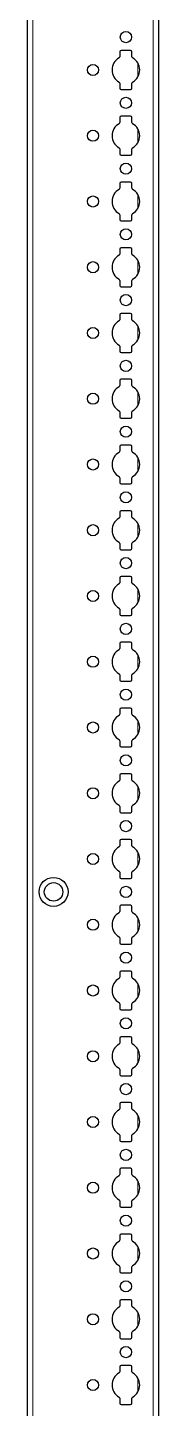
# Model space of a CAD drawing. Header units: millimetres. Extents: x -199 to 5025, y -1747 to 1507.
# Drawn here: x 4426 to 4475, y 214 to 739 of the extents above; entities that cross this region are included whole.
import ezdxf

# ---------------------------------------------------------------- set-up
doc = ezdxf.new("R2010")
doc.units = ezdxf.units.MM

msp = doc.modelspace()

# ---------------------------------------------------------------- linework, layer by layer
at = {"color": 7, "linetype": 'Continuous', "lineweight": 25}
for p, q in [((4425.51, -851.79), (4425.51, 1047.21)), ((4475.21, 1047.21), (4475.21, -851.79)), ((4464.66, 730.11), (4461.06, 730.11)), ((4460.56, 729.61), (4460.56, 727.73)), ((4465.16, 727.73), (4465.16, 729.61)), ((4460.56, 717.68), (4460.56, 715.81)), ((4461.06, 715.31), (4464.66, 715.31)), ((4465.16, 715.81), (4465.16, 717.68)), ((4460.56, 704.61), (4460.56, 702.73)), ((4464.66, 705.11), (4461.06, 705.11)), ((4465.16, 702.73), (4465.16, 704.61)), ((4460.56, 692.68), (4460.56, 690.81)), ((4461.06, 690.31), (4464.66, 690.31)), ((4465.16, 690.81), (4465.16, 692.68)), ((4460.56, 679.61), (4460.56, 677.73)), ((4464.66, 680.11), (4461.06, 680.11)), ((4465.16, 677.73), (4465.16, 679.61)), ((4460.56, 667.68), (4460.56, 665.81)), ((4465.16, 665.81), (4465.16, 667.68)), ((4461.06, 665.31), (4464.66, 665.31)), ((4460.56, 654.61), (4460.56, 652.73)), ((4464.66, 655.11), (4461.06, 655.11)), ((4465.16, 652.73), (4465.16, 654.61)), ((4460.56, 642.68), (4460.56, 640.81)), ((4465.16, 640.81), (4465.16, 642.68)), ((4461.06, 640.31), (4464.66, 640.31)), ((4464.66, 630.11), (4461.06, 630.11)), ((4460.56, 629.61), (4460.56, 627.73)), ((4465.16, 627.73), (4465.16, 629.61)), ((4460.56, 617.68), (4460.56, 615.81)), ((4461.06, 615.31), (4464.66, 615.31)), ((4465.16, 615.81), (4465.16, 617.68)), ((4460.56, 604.61), (4460.56, 602.73)), ((4464.66, 605.11), (4461.06, 605.11)), ((4465.16, 602.73), (4465.16, 604.61)), ((4460.56, 592.68), (4460.56, 590.81)), ((4461.06, 590.31), (4464.66, 590.31)), ((4465.16, 590.81), (4465.16, 592.68)), ((4460.56, 579.61), (4460.56, 577.73)), ((4464.66, 580.11), (4461.06, 580.11)), ((4465.16, 577.73), (4465.16, 579.61)), ((4460.56, 567.68), (4460.56, 565.81)), ((4465.16, 565.81), (4465.16, 567.68)), ((4461.06, 565.31), (4464.66, 565.31)), ((4460.56, 554.61), (4460.56, 552.73)), ((4464.66, 555.11), (4461.06, 555.11)), ((4465.16, 552.73), (4465.16, 554.61)), ((4460.56, 542.68), (4460.56, 540.81)), ((4465.16, 540.81), (4465.16, 542.68)), ((4461.06, 540.31), (4464.66, 540.31)), ((4460.56, 529.61), (4460.56, 527.73)), ((4464.66, 530.11), (4461.06, 530.11)), ((4465.16, 527.73), (4465.16, 529.61)), ((4460.56, 517.68), (4460.56, 515.81)), ((4461.06, 515.31), (4464.66, 515.31)), ((4465.16, 515.81), (4465.16, 517.68)), ((4460.56, 504.61), (4460.56, 502.73)), ((4464.66, 505.11), (4461.06, 505.11)), ((4465.16, 502.73), (4465.16, 504.61)), ((4460.56, 492.68), (4460.56, 490.81)), ((4461.06, 490.31), (4464.66, 490.31)), ((4465.16, 490.81), (4465.16, 492.68)), ((4460.56, 479.61), (4460.56, 477.73)), ((4464.66, 480.11), (4461.06, 480.11)), ((4465.16, 477.73), (4465.16, 479.61)), ((4460.56, 467.68), (4460.56, 465.81)), ((4465.16, 465.81), (4465.16, 467.68)), ((4461.06, 465.31), (4464.66, 465.31)), ((4460.56, 454.61), (4460.56, 452.73)), ((4464.66, 455.11), (4461.06, 455.11)), ((4465.16, 452.73), (4465.16, 454.61)), ((4460.56, 442.68), (4460.56, 440.81)), ((4465.16, 440.81), (4465.16, 442.68)), ((4461.06, 440.31), (4464.66, 440.31)), ((4460.56, 429.61), (4460.56, 427.73)), ((4464.66, 430.11), (4461.06, 430.11)), ((4465.16, 427.73), (4465.16, 429.61)), ((4460.56, 417.68), (4460.56, 415.81)), ((4461.06, 415.31), (4464.66, 415.31)), ((4465.16, 415.81), (4465.16, 417.68)), ((4460.56, 404.61), (4460.56, 402.73)), ((4464.66, 405.11), (4461.06, 405.11)), ((4465.16, 402.73), (4465.16, 404.61)), ((4460.56, 392.68), (4460.56, 390.81)), ((4461.06, 390.31), (4464.66, 390.31)), ((4465.16, 390.81), (4465.16, 392.68)), ((4460.56, 379.61), (4460.56, 377.73)), ((4464.66, 380.11), (4461.06, 380.11)), ((4465.16, 377.73), (4465.16, 379.61)), ((4460.56, 367.68), (4460.56, 365.81)), ((4465.16, 365.81), (4465.16, 367.68)), ((4461.06, 365.31), (4464.66, 365.31)), ((4460.56, 354.61), (4460.56, 352.73)), ((4464.66, 355.11), (4461.06, 355.11)), ((4465.16, 352.73), (4465.16, 354.61)), ((4460.56, 342.68), (4460.56, 340.81)), ((4465.16, 340.81), (4465.16, 342.68)), ((4461.06, 340.31), (4464.66, 340.31)), ((4460.56, 329.61), (4460.56, 327.73)), ((4464.66, 330.11), (4461.06, 330.11)), ((4465.16, 327.73), (4465.16, 329.61)), ((4460.56, 317.68), (4460.56, 315.81)), ((4461.06, 315.31), (4464.66, 315.31)), ((4465.16, 315.81), (4465.16, 317.68)), ((4460.56, 304.61), (4460.56, 302.73)), ((4464.66, 305.11), (4461.06, 305.11)), ((4465.16, 302.73), (4465.16, 304.61)), ((4460.56, 292.68), (4460.56, 290.81)), ((4461.06, 290.31), (4464.66, 290.31)), ((4465.16, 290.81), (4465.16, 292.68)), ((4460.56, 279.61), (4460.56, 277.73)), ((4464.66, 280.11), (4461.06, 280.11)), ((4465.16, 277.73), (4465.16, 279.61)), ((4460.56, 267.68), (4460.56, 265.81)), ((4461.06, 265.31), (4464.66, 265.31)), ((4465.16, 265.81), (4465.16, 267.68)), ((4460.56, 254.61), (4460.56, 252.73)), ((4464.66, 255.11), (4461.06, 255.11)), ((4465.16, 252.73), (4465.16, 254.61)), ((4460.56, 242.68), (4460.56, 240.81)), ((4465.16, 240.81), (4465.16, 242.68)), ((4461.06, 240.31), (4464.66, 240.31)), ((4460.56, 229.61), (4460.56, 227.73)), ((4464.66, 230.11), (4461.06, 230.11)), ((4465.16, 227.73), (4465.16, 229.61)), ((4460.56, 217.68), (4460.56, 215.81)), ((4461.06, 215.31), (4464.66, 215.31)), ((4465.16, 215.81), (4465.16, 217.68))]:
    msp.add_line(p, q, dxfattribs=at)
at = {"color": 8, "linetype": 'Continuous', "lineweight": 18}
for p, q in [((4427.51, 1047.21), (4427.51, -851.79)), ((4473.21, -851.79), (4473.21, 1047.21)), ((4467.36, 720), (4467.36, 725.41)), ((4467.36, 695), (4467.36, 700.41)), ((4467.36, 670), (4467.36, 675.41)), ((4467.36, 645), (4467.36, 650.41)), ((4467.36, 620), (4467.36, 625.41)), ((4467.36, 595), (4467.36, 600.41)), ((4467.36, 570), (4467.36, 575.41)), ((4467.36, 545), (4467.36, 550.41)), ((4467.36, 520), (4467.36, 525.41)), ((4467.36, 495), (4467.36, 500.41)), ((4467.36, 470), (4467.36, 475.41)), ((4467.36, 445), (4467.36, 450.41)), ((4467.36, 420), (4467.36, 425.41)), ((4467.36, 395), (4467.36, 400.41)), ((4467.36, 370), (4467.36, 375.41)), ((4467.36, 345), (4467.36, 350.41)), ((4467.36, 320), (4467.36, 325.41)), ((4467.36, 295), (4467.36, 300.41)), ((4467.36, 270), (4467.36, 275.41)), ((4467.36, 245), (4467.36, 250.41)), ((4467.36, 220), (4467.36, 225.41))]:
    msp.add_line(p, q, dxfattribs=at)
at = {"color": 7, "linetype": 'Continuous', "lineweight": 25}
for centre, radius in [((4462.86, 735.21), 2.12), ((4450.36, 722.71), 2.12), ((4462.86, 710.21), 2.12), ((4450.36, 697.71), 2.12), ((4462.86, 685.21), 2.12), ((4450.36, 672.71), 2.12), ((4462.86, 660.21), 2.12), ((4450.36, 647.71), 2.12), ((4462.86, 635.21), 2.12), ((4450.36, 622.71), 2.12), ((4462.86, 610.21), 2.12), ((4450.36, 597.71), 2.12), ((4462.86, 585.21), 2.12), ((4450.36, 572.71), 2.12), ((4462.86, 560.21), 2.12), ((4450.36, 547.71), 2.12), ((4462.86, 535.21), 2.12), ((4450.36, 522.71), 2.12), ((4462.86, 510.21), 2.12), ((4450.36, 497.71), 2.12), ((4462.86, 485.21), 2.12), ((4450.36, 472.71), 2.12), ((4462.86, 460.21), 2.12), ((4450.36, 447.71), 2.12), ((4462.86, 435.21), 2.12), ((4450.36, 422.71), 2.12), ((4435.36, 410.21), 5.5), ((4435.36, 410.21), 3.5), ((4462.86, 410.21), 2.12), ((4450.36, 397.71), 2.12), ((4462.86, 385.21), 2.12), ((4450.36, 372.71), 2.12), ((4462.86, 360.21), 2.12), ((4450.36, 347.71), 2.12), ((4462.86, 335.21), 2.12), ((4450.36, 322.71), 2.12), ((4462.86, 310.21), 2.12), ((4450.36, 297.71), 2.12), ((4462.86, 285.21), 2.12), ((4450.36, 272.71), 2.12), ((4462.86, 260.21), 2.12), ((4450.36, 247.71), 2.12), ((4462.86, 235.21), 2.12), ((4450.36, 222.71), 2.12)]:
    msp.add_circle(centre, radius, dxfattribs=at)
for centre, radius, start, end in [((4461.06, 729.61), 0.5, 90, 180), ((4464.66, 729.61), 0.5, 0, 90), ((4462.86, 722.71), 5.25, 119.1407, 240.8593), ((4460.06, 727.73), 0.5, 299.1407, 0), ((4465.66, 727.73), 0.5, 180, 240.8593), ((4462.86, 722.71), 5.25, 299.1407, 60.8593), ((4460.06, 717.68), 0.5, 0, 60.8593), ((4461.06, 715.81), 0.5, 180, 270), ((4464.66, 715.81), 0.5, 270, 0), ((4465.66, 717.68), 0.5, 119.1407, 180), ((4461.06, 704.61), 0.5, 90, 180), ((4464.66, 704.61), 0.5, 0, 90), ((4462.86, 697.71), 5.25, 119.1407, 240.8593), ((4460.06, 702.73), 0.5, 299.1407, 0), ((4465.66, 702.73), 0.5, 180, 240.8593), ((4462.86, 697.71), 5.25, 299.1407, 60.8593), ((4460.06, 692.68), 0.5, 0, 60.8593), ((4465.66, 692.68), 0.5, 119.1407, 180), ((4461.06, 690.81), 0.5, 180, 270), ((4464.66, 690.81), 0.5, 270, 0), ((4462.86, 672.71), 5.25, 119.1407, 240.8593), ((4460.06, 677.73), 0.5, 299.1407, 0), ((4461.06, 679.61), 0.5, 90, 180), ((4464.66, 679.61), 0.5, 0, 90), ((4465.66, 677.73), 0.5, 180, 240.8593), ((4462.86, 672.71), 5.25, 299.1407, 60.8593), ((4460.06, 667.68), 0.5, 0, 60.8593), ((4465.66, 667.68), 0.5, 119.1407, 180), ((4461.06, 665.81), 0.5, 180, 270), ((4464.66, 665.81), 0.5, 270, 0), ((4462.86, 647.71), 5.25, 119.1407, 240.8593), ((4460.06, 652.73), 0.5, 299.1407, 0), ((4461.06, 654.61), 0.5, 90, 180), ((4464.66, 654.61), 0.5, 0, 90), ((4465.66, 652.73), 0.5, 180, 240.8593), ((4462.86, 647.71), 5.25, 299.1407, 60.8593), ((4460.06, 642.68), 0.5, 0, 60.8593), ((4461.06, 640.81), 0.5, 180, 270), ((4464.66, 640.81), 0.5, 270, 0), ((4465.66, 642.68), 0.5, 119.1407, 180), ((4461.06, 629.61), 0.5, 90, 180), ((4464.66, 629.61), 0.5, 0, 90), ((4462.86, 622.71), 5.25, 119.1407, 240.8593), ((4460.06, 627.73), 0.5, 299.1407, 0), ((4465.66, 627.73), 0.5, 180, 240.8593), ((4462.86, 622.71), 5.25, 299.1407, 60.8593), ((4460.06, 617.68), 0.5, 0, 60.8593), ((4461.06, 615.81), 0.5, 180, 270), ((4464.66, 615.81), 0.5, 270, 0), ((4465.66, 617.68), 0.5, 119.1407, 180), ((4461.06, 604.61), 0.5, 90, 180), ((4464.66, 604.61), 0.5, 0, 90), ((4462.86, 597.71), 5.25, 119.1407, 240.8593), ((4460.06, 602.73), 0.5, 299.1407, 0), ((4465.66, 602.73), 0.5, 180, 240.8593), ((4462.86, 597.71), 5.25, 299.1407, 60.8593), ((4460.06, 592.68), 0.5, 0, 60.8593), ((4461.06, 590.81), 0.5, 180, 270), ((4464.66, 590.81), 0.5, 270, 0), ((4465.66, 592.68), 0.5, 119.1407, 180), ((4460.06, 577.73), 0.5, 299.1407, 0), ((4461.06, 579.61), 0.5, 90, 180), ((4464.66, 579.61), 0.5, 0, 90), ((4465.66, 577.73), 0.5, 180, 240.8593), ((4462.86, 572.71), 5.25, 119.1407, 240.8593), ((4462.86, 572.71), 5.25, 299.1407, 60.8593), ((4460.06, 567.68), 0.5, 0, 60.8593), ((4465.66, 567.68), 0.5, 119.1407, 180), ((4461.06, 565.81), 0.5, 180, 270), ((4464.66, 565.81), 0.5, 270, 0), ((4462.86, 547.71), 5.25, 119.1407, 240.8593), ((4460.06, 552.73), 0.5, 299.1407, 0), ((4461.06, 554.61), 0.5, 90, 180), ((4464.66, 554.61), 0.5, 0, 90), ((4465.66, 552.73), 0.5, 180, 240.8593), ((4462.86, 547.71), 5.25, 299.1407, 60.8593), ((4460.06, 542.68), 0.5, 0, 60.8593), ((4461.06, 540.81), 0.5, 180, 270), ((4464.66, 540.81), 0.5, 270, 0), ((4465.66, 542.68), 0.5, 119.1407, 180), ((4462.86, 522.71), 5.25, 119.1407, 240.8593), ((4460.06, 527.73), 0.5, 299.1407, 0), ((4461.06, 529.61), 0.5, 90, 180), ((4464.66, 529.61), 0.5, 0, 90), ((4465.66, 527.73), 0.5, 180, 240.8593), ((4462.86, 522.71), 5.25, 299.1407, 60.8593), ((4460.06, 517.68), 0.5, 0, 60.8593), ((4461.06, 515.81), 0.5, 180, 270), ((4464.66, 515.81), 0.5, 270, 0), ((4465.66, 517.68), 0.5, 119.1407, 180), ((4461.06, 504.61), 0.5, 90, 180), ((4464.66, 504.61), 0.5, 0, 90), ((4462.86, 497.71), 5.25, 119.1407, 240.8593), ((4460.06, 502.73), 0.5, 299.1407, 0), ((4465.66, 502.73), 0.5, 180, 240.8593), ((4462.86, 497.71), 5.25, 299.1407, 60.8593), ((4460.06, 492.68), 0.5, 0, 60.8593), ((4461.06, 490.81), 0.5, 180, 270), ((4464.66, 490.81), 0.5, 270, 0), ((4465.66, 492.68), 0.5, 119.1407, 180), ((4461.06, 479.61), 0.5, 90, 180), ((4464.66, 479.61), 0.5, 0, 90), ((4462.86, 472.71), 5.25, 119.1407, 240.8593), ((4460.06, 477.73), 0.5, 299.1407, 0), ((4465.66, 477.73), 0.5, 180, 240.8593), ((4462.86, 472.71), 5.25, 299.1407, 60.8593), ((4460.06, 467.68), 0.5, 0, 60.8593), ((4465.66, 467.68), 0.5, 119.1407, 180), ((4461.06, 465.81), 0.5, 180, 270), ((4464.66, 465.81), 0.5, 270, 0), ((4462.86, 447.71), 5.25, 119.1407, 240.8593), ((4460.06, 452.73), 0.5, 299.1407, 0), ((4461.06, 454.61), 0.5, 90, 180), ((4464.66, 454.61), 0.5, 0, 90), ((4465.66, 452.73), 0.5, 180, 240.8593), ((4462.86, 447.71), 5.25, 299.1407, 60.8593), ((4460.06, 442.68), 0.5, 0, 60.8593), ((4465.66, 442.68), 0.5, 119.1407, 180), ((4461.06, 440.81), 0.5, 180, 270), ((4464.66, 440.81), 0.5, 270, 0), ((4462.86, 422.71), 5.25, 119.1407, 240.8593), ((4460.06, 427.73), 0.5, 299.1407, 0), ((4461.06, 429.61), 0.5, 90, 180), ((4464.66, 429.61), 0.5, 0, 90), ((4465.66, 427.73), 0.5, 180, 240.8593), ((4462.86, 422.71), 5.25, 299.1407, 60.8593), ((4460.06, 417.68), 0.5, 0, 60.8593), ((4461.06, 415.81), 0.5, 180, 270), ((4464.66, 415.81), 0.5, 270, 0), ((4465.66, 417.68), 0.5, 119.1407, 180), ((4461.06, 404.61), 0.5, 90, 180), ((4464.66, 404.61), 0.5, 0, 90), ((4462.86, 397.71), 5.25, 119.1407, 240.8593), ((4460.06, 402.73), 0.5, 299.1407, 0), ((4465.66, 402.73), 0.5, 180, 240.8593), ((4462.86, 397.71), 5.25, 299.1407, 60.8593), ((4460.06, 392.68), 0.5, 0, 60.8593), ((4461.06, 390.81), 0.5, 180, 270), ((4464.66, 390.81), 0.5, 270, 0), ((4465.66, 392.68), 0.5, 119.1407, 180), ((4461.06, 379.61), 0.5, 90, 180), ((4464.66, 379.61), 0.5, 0, 90), ((4462.86, 372.71), 5.25, 119.1407, 240.8593), ((4460.06, 377.73), 0.5, 299.1407, 0), ((4465.66, 377.73), 0.5, 180, 240.8593), ((4462.86, 372.71), 5.25, 299.1407, 60.8593), ((4460.06, 367.68), 0.5, 0, 60.8593), ((4465.66, 367.68), 0.5, 119.1407, 180), ((4461.06, 365.81), 0.5, 180, 270), ((4464.66, 365.81), 0.5, 270, 0), ((4462.86, 347.71), 5.25, 119.1407, 240.8593), ((4460.06, 352.73), 0.5, 299.1407, 0), ((4461.06, 354.61), 0.5, 90, 180), ((4464.66, 354.61), 0.5, 0, 90), ((4465.66, 352.73), 0.5, 180, 240.8593), ((4462.86, 347.71), 5.25, 299.1407, 60.8593), ((4460.06, 342.68), 0.5, 0, 60.8593), ((4465.66, 342.68), 0.5, 119.1407, 180), ((4461.06, 340.81), 0.5, 180, 270), ((4464.66, 340.81), 0.5, 270, 0), ((4462.86, 322.71), 5.25, 119.1407, 240.8593), ((4460.06, 327.73), 0.5, 299.1407, 0), ((4461.06, 329.61), 0.5, 90, 180), ((4464.66, 329.61), 0.5, 0, 90), ((4465.66, 327.73), 0.5, 180, 240.8593), ((4462.86, 322.71), 5.25, 299.1407, 60.8593), ((4460.06, 317.68), 0.5, 0, 60.8593), ((4461.06, 315.81), 0.5, 180, 270), ((4464.66, 315.81), 0.5, 270, 0), ((4465.66, 317.68), 0.5, 119.1407, 180), ((4461.06, 304.61), 0.5, 90, 180), ((4464.66, 304.61), 0.5, 0, 90), ((4462.86, 297.71), 5.25, 119.1407, 240.8593), ((4460.06, 302.73), 0.5, 299.1407, 0), ((4465.66, 302.73), 0.5, 180, 240.8593), ((4462.86, 297.71), 5.25, 299.1407, 60.8593), ((4460.06, 292.68), 0.5, 0, 60.8593), ((4461.06, 290.81), 0.5, 180, 270), ((4464.66, 290.81), 0.5, 270, 0), ((4465.66, 292.68), 0.5, 119.1407, 180), ((4461.06, 279.61), 0.5, 90, 180), ((4464.66, 279.61), 0.5, 0, 90), ((4462.86, 272.71), 5.25, 119.1407, 240.8593), ((4460.06, 277.73), 0.5, 299.1407, 0), ((4465.66, 277.73), 0.5, 180, 240.8593), ((4462.86, 272.71), 5.25, 299.1407, 60.8593), ((4460.06, 267.68), 0.5, 0, 60.8593), ((4465.66, 267.68), 0.5, 119.1407, 180), ((4461.06, 265.81), 0.5, 180, 270), ((4464.66, 265.81), 0.5, 270, 0), ((4462.86, 247.71), 5.25, 119.1407, 240.8593), ((4460.06, 252.73), 0.5, 299.1407, 0), ((4461.06, 254.61), 0.5, 90, 180), ((4464.66, 254.61), 0.5, 0, 90), ((4465.66, 252.73), 0.5, 180, 240.8593), ((4462.86, 247.71), 5.25, 299.1407, 60.8593), ((4460.06, 242.68), 0.5, 0, 60.8593), ((4465.66, 242.68), 0.5, 119.1407, 180), ((4461.06, 240.81), 0.5, 180, 270), ((4464.66, 240.81), 0.5, 270, 0), ((4462.86, 222.71), 5.25, 119.1407, 240.8593), ((4460.06, 227.73), 0.5, 299.1407, 0), ((4461.06, 229.61), 0.5, 90, 180), ((4464.66, 229.61), 0.5, 0, 90), ((4465.66, 227.73), 0.5, 180, 240.8593), ((4462.86, 222.71), 5.25, 299.1407, 60.8593), ((4460.06, 217.68), 0.5, 0, 60.8593), ((4461.06, 215.81), 0.5, 180, 270), ((4464.66, 215.81), 0.5, 270, 0), ((4465.66, 217.68), 0.5, 119.1407, 180)]:
    msp.add_arc(centre, radius, start, end, dxfattribs=at)

doc.saveas('drawing.dxf')
